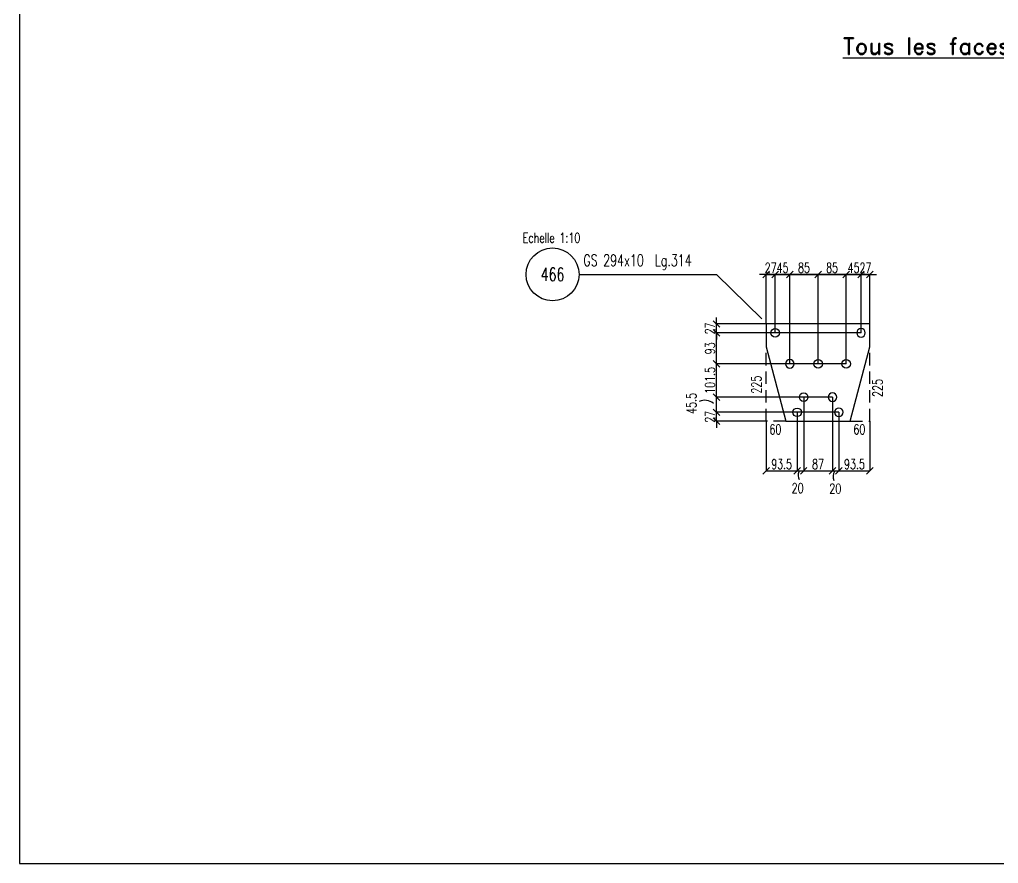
# Model space of a CAD drawing. Extents: x 142141 to 158361, y -178354 to -166874.
# Drawn here: x 142141 to 148063, y -178354 to -173250 of the extents above; entities that cross this region are included whole.
import ezdxf
from ezdxf.enums import TextEntityAlignment as Align

# ---------------------------------------------------------------- set-up
doc = ezdxf.new("R2010")
doc.units = 0
doc.header["$LTSCALE"] = 150
doc.header["$MEASUREMENT"] = 0
doc.linetypes.add('DASHED', pattern=[0.75, 0.5, -0.25])
doc.layers.get('0').update_dxf_attribs({"linetype": 'CONTINUOUS'})
for name, color, linetype in [('BOLLINI_1', 7, 'CONTINUOUS'), ('FORI', 2, 'CONTINUOUS'), ('LINEE_PIASTRA', 2, 'CONTINUOUS'), ('LINEE_PIASTRE', 2, 'CONTINUOUS'), ('LS', 7, 'CONTINUOUS'), ('PIASTRE', 5, 'CONTINUOUS')]:
    doc.layers.add(name, color=color, linetype=linetype)
doc.styles.add('QUOTE', font='ROMANS8.SHX', dxfattribs={"width": 0.7})
doc.styles.add('RD', font='ROMAND8.SHX', dxfattribs={"width": 0.7})
doc.styles.add('RQL', font='ROMANS8.SHX', dxfattribs={"width": 0.7})
doc.styles.add('RS', font='ROMANS8.shx', dxfattribs={"width": 0.7})
doc.styles.get("Standard").update_dxf_attribs({"font": 'ROMANS8.SHX', "width": 0.7})
doc.dimstyles.new('TRATTO', dxfattribs={"dimscale": 0, "dimtxt": 60, "dimasz": 40, "dimexe": 0, "dimexo": 0, "dimgap": 10, "dimtad": 1, "dimrnd": 0.5, "dimdsep": 46, "dimtxsty": 'RS', "dimblk1": 'OBLIQUE', "dimblk2": 'OBLIQUE', "dimsah": 1, "dimcen": 0.09, "dimclrd": 2, "dimclre": 2, "dimclrt": 7, "dimadec": 0, "dimazin": 0, "dimtfac": 1, "dimtix": 1, "dimtmove": 2, "dimatfit": 3, "dimfxl": 1, "dimtolj": 1, "dimtzin": 0, "dimarcsym": 0})

# ---------------------------------------------------------------- blocks, each defined once
blk = doc.blocks.new('MRKR_98')
blk.add_point((0, 0))
at = {"color": 7, "style": 'QUOTE', "width": 0.5, "flags": 1}
for tag, p in [('TI', (3.7, 6.8)), ('NFORI', (3.7, 5.3)), ('AUX2', (3.7, 4.9)), ('FAM', (3.7, 4.5)), ('AUX1', (3.7, 4.2)), ('COMMESSA', (3.7, 3.8)), ('SPESSORE', (3.7, 2.5)), ('SV', (3.7, 1.8)), ('QUA', (3.7, 1.1)), ('DI_S', (3.7, 6.4)), ('D_S', (3.7, 6)), ('E_S', (3.7, 5.7)), ('MD', (3.7, 3.5)), ('MP', (3.7, 3.2)), ('LARGHEZZA', (3.7, 2.8)), ('NP', (3.7, 2.1)), ('PESO', (3.7, 1.4)), ('LUN', (3.7, 0.8)), ('PROF', (3.7, 0.4)), ('POS', (3.7, 0.1))]:
    blk.add_attdef(tag, p, '', height=0.2, dxfattribs=at)
at = {"color": 7, "flags": 1}
for tag, p in [('LAV1', (5.3, 6.9)), ('LAV2', (5.3, 6.5)), ('LAV3', (5.3, 6.2)), ('LAV4', (5.3, 5.9)), ('LAV5', (5.3, 5.5)), ('LAV6', (5.3, 5.2)), ('LAV7', (5.3, 4.9)), ('LAV8', (5.3, 4.5)), ('LAV9', (5.3, 4.2)), ('LAV10', (5.3, 3.9))]:
    blk.add_attdef(tag, p, '', height=0.2, dxfattribs=at)
blk = doc.blocks.new('16')
blk.add_circle((0, 0), 1)
blk = doc.blocks.new('xxx')
blk.add_circle((0, 0), 8)
at = {"color": 3, "style": 'RQL', "width": 0.7}
blk.add_attdef('POS', text='', height=4, dxfattribs=at).set_placement((0, 0), align=Align.MIDDLE)
at = {"style": 'RQL', "width": 0.7, "flags": 1}
for tag, p in [('POS1', (-0.39, -5.42)), ('TIPO', (-0.39, -8.66))]:
    blk.add_attdef(tag, p, '', height=2, dxfattribs=at)
blk = doc.blocks.new('_OBLIQUE')
at = {"color": 0, "linetype": 'ByBlock'}
blk.add_line((-0.5, -0.5), (0.5, 0.5), dxfattribs=at)
blk = doc.blocks.new('*D76')
at = {"layer": 'LS', "color": 2, "lineweight": -2, "transparency": 16777216}
for p, q in [((146658, -174790.9), (146618, -174790.9)), ((146658, -175090.9), (146658, -174790.9)), ((146658, -174790.9), (146712, -174790.9)), ((146712, -175144.7), (146712, -174790.9)), ((146712, -174790.9), (146752, -174790.9))]:
    blk.add_line(p, q, dxfattribs=at)
at = {"layer": 'LS', "color": 2, "lineweight": -2, "transparency": 16777216, "xscale": 40, "yscale": 40, "zscale": 40}
blk.add_blockref('_OBLIQUE', (146658, -174790.9), dxfattribs=at)
at = {"layer": 'LS', "color": 2, "lineweight": -2, "transparency": 16777216, "xscale": 40, "yscale": 40, "zscale": 40, "rotation": 180}
blk.add_blockref('_OBLIQUE', (146712, -174790.9), dxfattribs=at)
at = {"layer": 'LS', "color": 7, "transparency": 16777216, "insert": (146685, -174750.9), "char_height": 60, "attachment_point": 5, "style": 'RS'}
blk.add_mtext('\\A1;27', dxfattribs=at)
blk = doc.blocks.new('*D77')
at = {"layer": 'LS', "color": 2, "lineweight": -2, "transparency": 16777216}
for p, q in [((146712, -175144.7), (146712, -174790.9)), ((146712, -174790.9), (146802, -174790.9)), ((146802, -175331.3), (146802, -174790.9))]:
    blk.add_line(p, q, dxfattribs=at)
at = {"layer": 'LS', "color": 2, "lineweight": -2, "transparency": 16777216, "xscale": 40, "yscale": 40, "zscale": 40, "rotation": 180}
blk.add_blockref('_OBLIQUE', (146712, -174790.9), dxfattribs=at)
at = {"layer": 'LS', "color": 2, "lineweight": -2, "transparency": 16777216, "xscale": 40, "yscale": 40, "zscale": 40}
blk.add_blockref('_OBLIQUE', (146802, -174790.9), dxfattribs=at)
at = {"layer": 'LS', "color": 7, "transparency": 16777216, "insert": (146757, -174750.9), "char_height": 60, "attachment_point": 5, "style": 'RS'}
blk.add_mtext('\\A1;45', dxfattribs=at)
blk = doc.blocks.new('*D78')
at = {"layer": 'LS', "color": 2, "lineweight": -2, "transparency": 16777216}
for p, q in [((146802, -175331.3), (146802, -174790.9)), ((146802, -174790.9), (146972, -174790.9)), ((146972, -175331.3), (146972, -174790.9))]:
    blk.add_line(p, q, dxfattribs=at)
at = {"layer": 'LS', "color": 2, "lineweight": -2, "transparency": 16777216, "xscale": 40, "yscale": 40, "zscale": 40, "rotation": 180}
blk.add_blockref('_OBLIQUE', (146802, -174790.9), dxfattribs=at)
at = {"layer": 'LS', "color": 2, "lineweight": -2, "transparency": 16777216, "xscale": 40, "yscale": 40, "zscale": 40}
blk.add_blockref('_OBLIQUE', (146972, -174790.9), dxfattribs=at)
at = {"layer": 'LS', "color": 7, "transparency": 16777216, "insert": (146887, -174750.9), "char_height": 60, "attachment_point": 5, "style": 'RS'}
blk.add_mtext('\\A1;85', dxfattribs=at)
blk = doc.blocks.new('*D79')
at = {"layer": 'LS', "color": 2, "lineweight": -2, "transparency": 16777216}
for p, q in [((146972, -175331.3), (146972, -174790.9)), ((146972, -174790.9), (147142, -174790.9)), ((147142, -175331.3), (147142, -174790.9))]:
    blk.add_line(p, q, dxfattribs=at)
at = {"layer": 'LS', "color": 2, "lineweight": -2, "transparency": 16777216, "xscale": 40, "yscale": 40, "zscale": 40, "rotation": 180}
blk.add_blockref('_OBLIQUE', (146972, -174790.9), dxfattribs=at)
at = {"layer": 'LS', "color": 2, "lineweight": -2, "transparency": 16777216, "xscale": 40, "yscale": 40, "zscale": 40}
blk.add_blockref('_OBLIQUE', (147142, -174790.9), dxfattribs=at)
at = {"layer": 'LS', "color": 7, "transparency": 16777216, "insert": (147057, -174750.9), "char_height": 60, "attachment_point": 5, "style": 'RS'}
blk.add_mtext('\\A1;85', dxfattribs=at)
blk = doc.blocks.new('*D80')
at = {"layer": 'LS', "color": 2, "lineweight": -2, "transparency": 16777216}
for p, q in [((147142, -175331.3), (147142, -174790.9)), ((147142, -174790.9), (147231.9, -174790.9)), ((147231.9, -175144.7), (147231.9, -174790.9))]:
    blk.add_line(p, q, dxfattribs=at)
at = {"layer": 'LS', "color": 2, "lineweight": -2, "transparency": 16777216, "xscale": 40, "yscale": 40, "zscale": 40, "rotation": 180}
blk.add_blockref('_OBLIQUE', (147142, -174790.9), dxfattribs=at)
at = {"layer": 'LS', "color": 2, "lineweight": -2, "transparency": 16777216, "xscale": 40, "yscale": 40, "zscale": 40}
blk.add_blockref('_OBLIQUE', (147231.9, -174790.9), dxfattribs=at)
at = {"layer": 'LS', "color": 7, "transparency": 16777216, "insert": (147186.9, -174750.9), "char_height": 60, "attachment_point": 5, "style": 'RS'}
blk.add_mtext('\\A1;45', dxfattribs=at)
blk = doc.blocks.new('*D81')
at = {"layer": 'LS', "color": 2, "lineweight": -2, "transparency": 16777216}
for p, q in [((147231.9, -174790.9), (147191.9, -174790.9)), ((147231.9, -175144.7), (147231.9, -174790.9)), ((147231.9, -174790.9), (147286, -174790.9)), ((147286, -175090.9), (147286, -174790.9)), ((147286, -174790.9), (147326, -174790.9))]:
    blk.add_line(p, q, dxfattribs=at)
at = {"layer": 'LS', "color": 2, "lineweight": -2, "transparency": 16777216, "xscale": 40, "yscale": 40, "zscale": 40}
blk.add_blockref('_OBLIQUE', (147231.9, -174790.9), dxfattribs=at)
at = {"layer": 'LS', "color": 2, "lineweight": -2, "transparency": 16777216, "xscale": 40, "yscale": 40, "zscale": 40, "rotation": 180}
blk.add_blockref('_OBLIQUE', (147286, -174790.9), dxfattribs=at)
at = {"layer": 'LS', "color": 7, "transparency": 16777216, "insert": (147258.9, -174750.9), "char_height": 60, "attachment_point": 5, "style": 'RS'}
blk.add_mtext('\\A1;27', dxfattribs=at)
blk = doc.blocks.new('*D82')
at = {"layer": 'LS', "color": 2, "lineweight": -2, "transparency": 16777216}
for p, q in [((146358, -175625.2), (146358, -175585.2)), ((147098.5, -175625.2), (146358, -175625.2)), ((146358, -175678.9), (146358, -175625.2)), ((146658, -175678.9), (146358, -175678.9)), ((146358, -175678.9), (146358, -175718.9))]:
    blk.add_line(p, q, dxfattribs=at)
at = {"layer": 'LS', "color": 2, "lineweight": -2, "transparency": 16777216, "xscale": 40, "yscale": 40, "zscale": 40}
for p, rotation in [((146358, -175625.2), 270), ((146358, -175678.9), 90)]:
    blk.add_blockref('_OBLIQUE', p, dxfattribs=dict(at, rotation=rotation))
at = {"layer": 'LS', "color": 7, "transparency": 16777216, "insert": (146318, -175652.1), "char_height": 60, "attachment_point": 5, "rotation": 90, "style": 'RS'}
blk.add_mtext('\\A1;27', dxfattribs=at)
blk = doc.blocks.new('*D83')
at = {"layer": 'LS', "color": 2, "lineweight": -2, "transparency": 16777216}
for p, q in [((147058.9, -175533.4), (146358, -175533.4)), ((146358, -175625.2), (146358, -175533.4)), ((147098.5, -175625.2), (146358, -175625.2))]:
    blk.add_line(p, q, dxfattribs=at)
at = {"layer": 'LS', "color": 2, "lineweight": -2, "transparency": 16777216, "xscale": 40, "yscale": 40, "zscale": 40}
for p, rotation in [((146358, -175533.4), 90), ((146358, -175625.2), 270)]:
    blk.add_blockref('_OBLIQUE', p, dxfattribs=dict(at, rotation=rotation))
at = {"layer": 'LS', "color": 7, "transparency": 16777216, "insert": (146206.2, -175571.9), "char_height": 60, "attachment_point": 5, "rotation": 90, "style": 'RS'}
blk.add_mtext('\\A1;45.5', dxfattribs=at)
blk = doc.blocks.new('*D84')
at = {"layer": 'LS', "color": 2, "lineweight": -2, "transparency": 16777216}
for p, q in [((147142, -175331.3), (146358, -175331.3)), ((146358, -175533.4), (146358, -175331.3)), ((147058.9, -175533.4), (146358, -175533.4))]:
    blk.add_line(p, q, dxfattribs=at)
at = {"layer": 'LS', "color": 2, "lineweight": -2, "transparency": 16777216, "xscale": 40, "yscale": 40, "zscale": 40}
for p, rotation in [((146358, -175331.3), 90), ((146358, -175533.4), 270)]:
    blk.add_blockref('_OBLIQUE', p, dxfattribs=dict(at, rotation=rotation))
at = {"layer": 'LS', "color": 7, "transparency": 16777216, "insert": (146318, -175432.3), "char_height": 60, "attachment_point": 5, "rotation": 90, "style": 'RS'}
blk.add_mtext('\\A1;101.5', dxfattribs=at)
blk = doc.blocks.new('*D85')
at = {"layer": 'LS', "color": 2, "lineweight": -2, "transparency": 16777216}
for p, q in [((147231.9, -175144.7), (146358, -175144.7)), ((146358, -175331.3), (146358, -175144.7)), ((147142, -175331.3), (146358, -175331.3))]:
    blk.add_line(p, q, dxfattribs=at)
at = {"layer": 'LS', "color": 2, "lineweight": -2, "transparency": 16777216, "xscale": 40, "yscale": 40, "zscale": 40}
for p, rotation in [((146358, -175144.7), 90), ((146358, -175331.3), 270)]:
    blk.add_blockref('_OBLIQUE', p, dxfattribs=dict(at, rotation=rotation))
at = {"layer": 'LS', "color": 7, "transparency": 16777216, "insert": (146318, -175238), "char_height": 60, "attachment_point": 5, "rotation": 90, "style": 'RS'}
blk.add_mtext('\\A1;93', dxfattribs=at)
blk = doc.blocks.new('*D86')
at = {"layer": 'LS', "color": 2, "lineweight": -2, "transparency": 16777216}
for p, q in [((146358, -175090.9), (146358, -175050.9)), ((146658, -175090.9), (146358, -175090.9)), ((146358, -175144.7), (146358, -175090.9)), ((147231.9, -175144.7), (146358, -175144.7)), ((146358, -175144.7), (146358, -175184.7))]:
    blk.add_line(p, q, dxfattribs=at)
at = {"layer": 'LS', "color": 2, "lineweight": -2, "transparency": 16777216, "xscale": 40, "yscale": 40, "zscale": 40}
for p, rotation in [((146358, -175090.9), 270), ((146358, -175144.7), 90)]:
    blk.add_blockref('_OBLIQUE', p, dxfattribs=dict(at, rotation=rotation))
at = {"layer": 'LS', "color": 7, "transparency": 16777216, "insert": (146318, -175117.8), "char_height": 60, "attachment_point": 5, "rotation": 90, "style": 'RS'}
blk.add_mtext('\\A1;27', dxfattribs=at)
blk = doc.blocks.new('*D87')
at = {"layer": 'LS', "color": 2, "lineweight": -2, "transparency": 16777216}
for p, q in [((146845.4, -175625.2), (146845.4, -175978.9)), ((146658, -175678.9), (146658, -175978.9)), ((146658, -175978.9), (146845.4, -175978.9))]:
    blk.add_line(p, q, dxfattribs=at)
at = {"layer": 'LS', "color": 2, "lineweight": -2, "transparency": 16777216, "xscale": 40, "yscale": 40, "zscale": 40, "rotation": 180}
blk.add_blockref('_OBLIQUE', (146658, -175978.9), dxfattribs=at)
at = {"layer": 'LS', "color": 2, "lineweight": -2, "transparency": 16777216, "xscale": 40, "yscale": 40, "zscale": 40}
blk.add_blockref('_OBLIQUE', (146845.4, -175978.9), dxfattribs=at)
at = {"layer": 'LS', "color": 7, "transparency": 16777216, "insert": (146751.7, -175938.9), "char_height": 60, "attachment_point": 5, "style": 'RS'}
blk.add_mtext('\\A1;93.5', dxfattribs=at)
blk = doc.blocks.new('*D88')
at = {"layer": 'LS', "color": 2, "lineweight": -2, "transparency": 16777216}
for p, q in [((146885, -175533.4), (146885, -175978.9)), ((146845.4, -175625.2), (146845.4, -175978.9)), ((146845.4, -175978.9), (146885, -175978.9))]:
    blk.add_line(p, q, dxfattribs=at)
at = {"layer": 'LS', "color": 2, "lineweight": -2, "transparency": 16777216, "xscale": 40, "yscale": 40, "zscale": 40, "rotation": 180}
blk.add_blockref('_OBLIQUE', (146845.4, -175978.9), dxfattribs=at)
at = {"layer": 'LS', "color": 2, "lineweight": -2, "transparency": 16777216, "xscale": 40, "yscale": 40, "zscale": 40}
blk.add_blockref('_OBLIQUE', (146885, -175978.9), dxfattribs=at)
at = {"layer": 'LS', "color": 7, "transparency": 16777216, "insert": (146848.4, -176083.6), "char_height": 60, "attachment_point": 5, "style": 'RS'}
blk.add_mtext('\\A1;20', dxfattribs=at)
blk = doc.blocks.new('*D89')
at = {"layer": 'LS', "color": 2, "lineweight": -2, "transparency": 16777216}
for p, q in [((146885, -175533.4), (146885, -175978.9)), ((147058.9, -175533.4), (147058.9, -175978.9)), ((146885, -175978.9), (147058.9, -175978.9))]:
    blk.add_line(p, q, dxfattribs=at)
at = {"layer": 'LS', "color": 2, "lineweight": -2, "transparency": 16777216, "xscale": 40, "yscale": 40, "zscale": 40, "rotation": 180}
blk.add_blockref('_OBLIQUE', (146885, -175978.9), dxfattribs=at)
at = {"layer": 'LS', "color": 2, "lineweight": -2, "transparency": 16777216, "xscale": 40, "yscale": 40, "zscale": 40}
blk.add_blockref('_OBLIQUE', (147058.9, -175978.9), dxfattribs=at)
at = {"layer": 'LS', "color": 7, "transparency": 16777216, "insert": (146972, -175938.9), "char_height": 60, "attachment_point": 5, "style": 'RS'}
blk.add_mtext('\\A1;87', dxfattribs=at)
blk = doc.blocks.new('*D90')
at = {"layer": 'LS', "color": 2, "lineweight": -2, "transparency": 16777216}
for p, q in [((147058.9, -175533.4), (147058.9, -175978.9)), ((147098.5, -175625.2), (147098.5, -175978.9)), ((147058.9, -175978.9), (147098.5, -175978.9))]:
    blk.add_line(p, q, dxfattribs=at)
at = {"layer": 'LS', "color": 2, "lineweight": -2, "transparency": 16777216, "xscale": 40, "yscale": 40, "zscale": 40, "rotation": 180}
blk.add_blockref('_OBLIQUE', (147058.9, -175978.9), dxfattribs=at)
at = {"layer": 'LS', "color": 2, "lineweight": -2, "transparency": 16777216, "xscale": 40, "yscale": 40, "zscale": 40}
blk.add_blockref('_OBLIQUE', (147098.5, -175978.9), dxfattribs=at)
at = {"layer": 'LS', "color": 7, "transparency": 16777216, "insert": (147076.5, -176087.1), "char_height": 60, "attachment_point": 5, "style": 'RS'}
blk.add_mtext('\\A1;20', dxfattribs=at)
blk = doc.blocks.new('*D91')
at = {"layer": 'LS', "color": 2, "lineweight": -2, "transparency": 16777216}
for p, q in [((147098.5, -175625.2), (147098.5, -175978.9)), ((147286, -175678.9), (147286, -175978.9)), ((147098.5, -175978.9), (147286, -175978.9))]:
    blk.add_line(p, q, dxfattribs=at)
at = {"layer": 'LS', "color": 2, "lineweight": -2, "transparency": 16777216, "xscale": 40, "yscale": 40, "zscale": 40, "rotation": 180}
blk.add_blockref('_OBLIQUE', (147098.5, -175978.9), dxfattribs=at)
at = {"layer": 'LS', "color": 2, "lineweight": -2, "transparency": 16777216, "xscale": 40, "yscale": 40, "zscale": 40}
blk.add_blockref('_OBLIQUE', (147286, -175978.9), dxfattribs=at)
at = {"layer": 'LS', "color": 7, "transparency": 16777216, "insert": (147192.2, -175938.9), "char_height": 60, "attachment_point": 5, "style": 'RS'}
blk.add_mtext('\\A1;93.5', dxfattribs=at)

msp = doc.modelspace()

# ---------------------------------------------------------------- linework, layer by layer
at = {"color": 2, "linetype": 'DASHED'}
for p, q in [((146357.953, -175678.942), (146357.953, -175228.942)), ((146657.953, -175678.942), (146657.953, -175228.942)), ((147285.953, -175678.942), (147285.953, -175228.942)), ((146777.953, -175678.942), (146657.953, -175678.942)), ((147165.953, -175678.942), (147285.953, -175678.942))]:
    msp.add_line(p, q, dxfattribs=at)
at = {"layer": 'LINEE_PIASTRA'}
for p, q in [((146657.953, -175228.942), (146777.953, -175678.942)), ((147165.953, -175678.942), (147285.953, -175228.942))]:
    msp.add_line(p, q, dxfattribs=at)
at = {"layer": 'LINEE_PIASTRE'}
for p, q in [((147285.953, -174790.942), (146657.953, -174790.942)), ((147285.953, -175090.942), (146657.953, -175090.942)), ((146657.953, -175090.942), (146657.953, -175228.942)), ((147285.953, -175228.942), (147285.953, -175090.942)), ((146777.953, -175678.942), (147165.953, -175678.942)), ((146777.953, -175978.942), (147165.953, -175978.942))]:
    msp.add_line(p, q, dxfattribs=at)
at = {"layer": 'LS', "color": 6}
msp.add_line((145525.685, -174790.942), (146357.953, -174790.942), dxfattribs=at)
at = {"layer": 'LS', "color": 8}
msp.add_lwpolyline([(142140.931, -166873.78), (142140.931, -178353.78), (154860.931, -178353.78), (154860.931, -176753.78), (158360.931, -176753.78), (158360.931, -166873.78), (142140.931, -166873.78)], close=True, dxfattribs=at)
at = {"layer": 'LS', "color": 6}
msp.add_lwpolyline([(146631.829, -175059.548), (146357.953, -174790.942)], dxfattribs=at)
for centre, radius, start, end in [((146287.563, -175631.209), 78.801, 49.1356837, 115.5740648), ((146909.534, -176006.773), 57.641, 159.1039339, 206.4051965), ((147121.986, -176013.736), 59.614, 148.4473342, 204.3386026)]:
    msp.add_arc(centre, radius, start, end, dxfattribs=at)

# ---------------------------------------------------------------- block references
at = {"layer": 'BOLLINI_1', "xscale": 20, "yscale": 20, "zscale": 20}
msp.add_blockref('xxx', (145365.685, -174790.942), dxfattribs=at).add_auto_attribs({'POS': '466'})
at = {"layer": 'FORI', "yscale": 26, "zscale": 26}
for p, xscale in [((146712.009, -175144.663), 26), ((147231.896, -175144.663), -26), ((146801.953, -175331.289), -26), ((146971.953, -175331.289), 26), ((147141.953, -175331.289), 26), ((146884.98, -175533.368), 26), ((147058.926, -175533.368), -26), ((146845.447, -175625.222), 26), ((147098.459, -175625.222), -26)]:
    msp.add_blockref('16', p, dxfattribs=dict(at, xscale=xscale))
at = {"layer": 'PIASTRE'}
ref = msp.add_blockref('MRKR_98', (146657.953, -175678.942), dxfattribs=dict(at, xscale=2, yscale=2, zscale=2))
ref.add_attrib('PROF', 'GS 294x10  Lg.314', (145552.272, -174741.05), dxfattribs={"layer": '0', "color": 2, "height": 70, "style": 'QUOTE', "width": 0.7})

# ---------------------------------------------------------------- texts
at = {"layer": 'LS', "color": 3, "style": 'RD'}
msp.add_text('%%UTous les faces sont egales', height=100, dxfattribs=at).set_placement((148058.237, -173426.92), align=Align.MIDDLE)
at = {"layer": 'LS', "color": 7, "style": 'RS', "width": 0.7}
msp.add_text('Echelle 1:10', height=60, dxfattribs=at).set_placement((145184.505, -174599.865))
at = {"layer": 'LS', "color": 2, "style": 'RS', "width": 0.7}
for p in [(146599.063, -175457.643), (147331.879, -175477.999)]:
    msp.add_text('225', height=60, rotation=90, dxfattribs=at).set_placement(p, align=Align.MIDDLE)
for p in [(146714.249, -175728.624), (147222.249, -175728.624)]:
    msp.add_text('60', height=60, dxfattribs=at).set_placement(p, align=Align.MIDDLE)

# ---------------------------------------------------------------- dimensions: what is measured, and where the dimension line sits
at = {"layer": 'LS'}
for base, p1, p2, text, picture, middle in [((146712.009, -174790.942), (146657.953, -175090.942), (146712.009, -175144.663), '27', '*D76', (146684.981, -174750.942)), ((146801.953, -174790.942), (146712.009, -175144.663), (146801.953, -175331.289), '45', '*D77', (146756.981, -174750.942)), ((146971.953, -174790.942), (146801.953, -175331.289), (146971.953, -175331.289), '85', '*D78', (146886.953, -174750.942)), ((147141.953, -174790.942), (146971.953, -175331.289), (147141.953, -175331.289), '85', '*D79', (147056.953, -174750.942)), ((147231.896, -174790.942), (147141.953, -175331.289), (147231.896, -175144.663), '45', '*D80', (147186.925, -174750.942)), ((147285.953, -174790.942), (147231.896, -175144.663), (147285.953, -175090.942), '27', '*D81', (147258.925, -174750.942)), ((147058.926, -175978.942), (146884.98, -175533.368), (147058.926, -175533.368), '87', '*D89', (146971.953, -175938.942)), ((146845.447, -175978.942), (146657.953, -175678.942), (146845.447, -175625.222), '93.5', '*D87', (146751.7, -175938.942)), ((147285.953, -175978.942), (147098.459, -175625.222), (147285.953, -175678.942), '93.5', '*D91', (147192.206, -175938.942))]:
    dim = msp.add_linear_dim(base=base, p1=p1, p2=p2, text=text, dimstyle='TRATTO', override={"dimscale": 1}, dxfattribs=at)
    dim.commit()
    dim.dimension.update_dxf_attribs({"geometry": picture, "text_midpoint": middle})
for base, p1, p2, text, picture, middle in [((146357.953, -175090.942), (147231.896, -175144.663), (146657.953, -175090.942), '27', '*D86', (146317.953, -175117.803)), ((146357.953, -175144.663), (147141.953, -175331.289), (147231.896, -175144.663), '93', '*D85', (146317.953, -175237.976)), ((146357.953, -175331.289), (147058.926, -175533.368), (147141.953, -175331.289), '101.5', '*D84', (146317.953, -175432.329)), ((146357.953, -175625.222), (146657.953, -175678.942), (147098.459, -175625.222), '27', '*D82', (146317.953, -175652.082))]:
    dim = msp.add_linear_dim(base=base, p1=p1, p2=p2, angle=90, text=text, dimstyle='TRATTO', override={"dimscale": 1}, dxfattribs=at)
    dim.commit()
    dim.dimension.update_dxf_attribs({"geometry": picture, "text_midpoint": middle})
dim = msp.add_linear_dim(base=(146357.953, -175533.368), p1=(147098.459, -175625.222), p2=(147058.926, -175533.368), angle=90, text='45.5', dimstyle='TRATTO', override={"dimscale": 1}, dxfattribs=at)
dim.commit()
dim.dimension.update_dxf_attribs({"geometry": '*D83', "text_midpoint": (146206.194, -175571.894), "dimtype": 160})
for base, p1, p2, picture, middle in [((146884.98, -175978.942), (146845.447, -175625.222), (146884.98, -175533.368), '*D88', (146848.372, -176083.585)), ((147098.459, -175978.942), (147058.926, -175533.368), (147098.459, -175625.222), '*D90', (147076.518, -176087.053))]:
    dim = msp.add_linear_dim(base=base, p1=p1, p2=p2, text='20', dimstyle='TRATTO', override={"dimscale": 1}, dxfattribs=at)
    dim.commit()
    dim.dimension.update_dxf_attribs({"geometry": picture, "text_midpoint": middle, "dimtype": 160})

doc.saveas('drawing.dxf')
